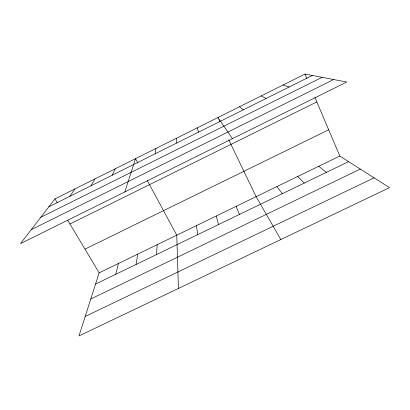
<?xml version="1.0" encoding="UTF-8"?>
<svg xmlns="http://www.w3.org/2000/svg" width="410" height="410" viewBox="0 0 410 410"><rect width="100%" height="100%" fill="white"/><g stroke="black" fill="none" stroke-linecap="round" stroke-linejoin="round"><path stroke-width="0.61" d="M156.497 254.584L157.189 244.667M155.144 153.801L155.938 148.476M136.064 264.47L137.729 254.113M115.748 274.3L118.382 263.502M339.823 156.036L99.143 272.84L78.976 335.944L389.5 187.652L339.823 156.036L314.885 97.313M124.83 191.947L135.505 158.68L137.857 163.042M112.248 175.183L115.189 168.817M90.994 185.776L94.997 178.898M69.874 196.308L74.917 188.923M54.96 198.886L20.5 243.612L346.804 82.026L305.004 74.056L54.96 198.886L57.262 202.74M48.887 206.768L312.307 75.45M40.78 217.29L322.091 77.316M31.221 229.692L333.699 79.525M69.966 223.998L316.843 101.926M84.983 249.131L328.676 129.785M95.55 284.074L348.597 161.622M90.784 298.992L360.293 169.063M85.198 316.474L374.069 177.832M283.043 85.019L289.127 87.002M261.216 95.919L266.1 98.482M318.713 166.281L326.37 172.379M239.522 106.749L243.222 109.885M297.732 176.464L304.276 183.07M276.868 186.586L282.321 193.694M232.408 138.672L217.966 117.511L219.868 121.462M67.696 220.206L99.143 272.84M280.819 239.553L256.127 196.651L228.79 139.953M147.4 180.738L176.751 235.176L178.437 288.445M305.004 74.056L306.993 78.735M236.114 206.363L239.45 214.44M197.164 127.894L198.573 132.148M216.213 216.024L218.53 224.562M196.431 225.623L197.728 234.628M176.49 138.216L176.792 143.008"/></g></svg>
